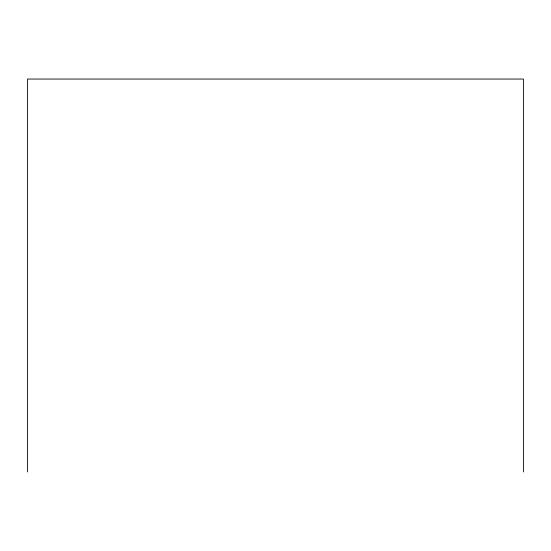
<?xml version="1.0" encoding="UTF-8"?>
<svg xmlns="http://www.w3.org/2000/svg" width="551" height="551" viewBox="0 0 551 551"><rect width="100%" height="100%" fill="white"/><g stroke="black" fill="none" stroke-linecap="round" stroke-linejoin="round"><path stroke-width="0.83" d="M523.45 471.952L523.45 79.048L27.55 79.048L27.55 471.952"/></g></svg>
